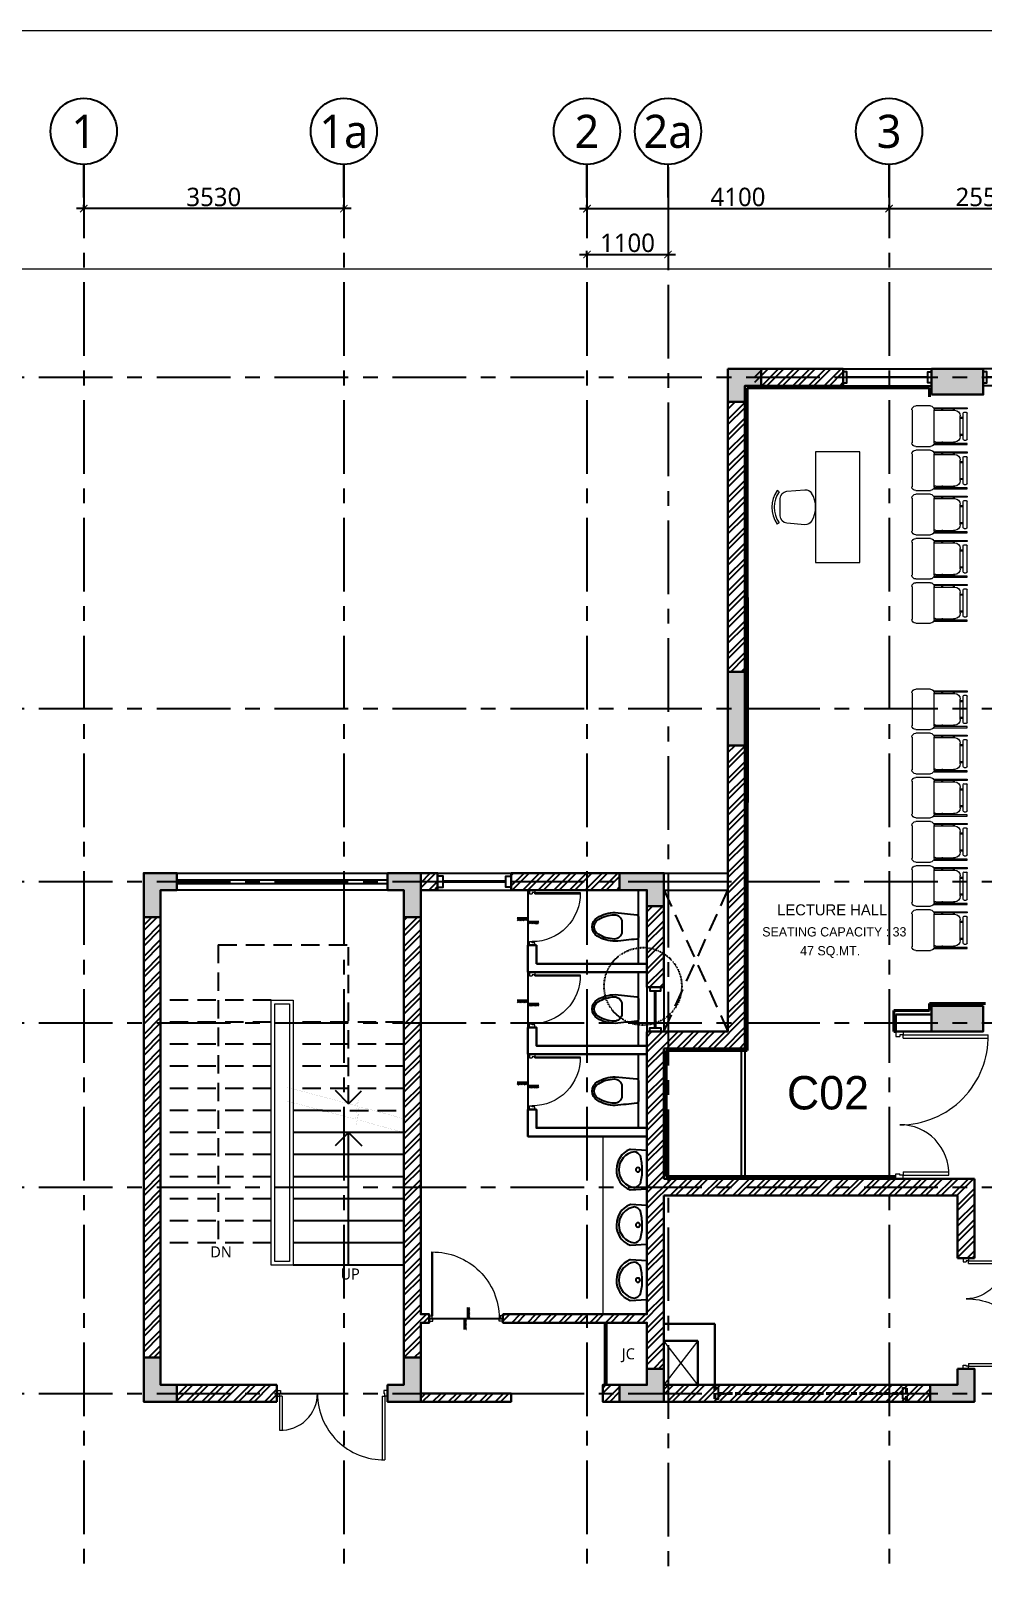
# Model space of a CAD drawing. Header units: millimetres. Extents: x 235412 to 469227, y 103223 to 235913.
# Drawn here: x 338194 to 351123, y 215045 to 235913 of the extents above; entities that cross this region are included whole.
import ezdxf
from ezdxf.enums import TextEntityAlignment as Align

# ---------------------------------------------------------------- set-up
doc = ezdxf.new("R2010")
doc.units = ezdxf.units.MM
doc.header["$MEASUREMENT"] = 0
doc.header["$PDMODE"] = 67
for name, pattern in [('ACAD_ISO05W100', [36, 24, -3, 0, -3, 0, -3, 0, -3]), ('CENTER', [2, 1.25, -0.25, 0.25, -0.25]), ('Dash', [6, 3, -3]), ('DASHED2', [0.375, 0.25, -0.125]), ('HIDDEN', [0.375, 0.25, -0.125])]:
    doc.linetypes.add(name, pattern=pattern)
for name, color, linetype in [('A-Anno-Dims', 7, 'Continuous'), ('A-Anno-Grid Lines', 162, 'Continuous'), ('A-Elevation', 4, 'Continuous'), ('A-Sanitory', 181, 'Continuous'), ('A-Steps', 3, 'Continuous'), ('A-Wall Patt', 8, 'Continuous'), ('A-Window', 4, 'Continuous'), ('Anno_Frames', 7, 'Continuous'), ('Anno_Labels', 7, 'Continuous'), ('E-Boards', 212, 'Continuous'), ('S-Conc Patt', 9, 'Continuous')]:
    doc.layers.add(name, color=color, linetype=linetype)
for name, color, linetype, lineweight in [('A-Detail Lines', 8, 'Continuous', 25), ('A-Door', 4, 'Continuous', 9), ('A-Wall Sec', 1, 'Continuous', 30), ('Ann_TitleBlock 2', 5, 'Continuous', 25), ('Anno_Tittleblock', 5, 'Continuous', 13), ('column hatch', 12, 'Continuous', 5), ('dim', 251, 'Continuous', 5), ('elevation', 4, 'Continuous', 13), ('FLOOR', 41, 'Continuous', 5), ('S-Concrete', 40, 'Continuous', 30), ('STAIR', 3, 'Continuous', 9), ('TAGS 2', 30, 'Continuous', 9), ('text', 7, 'Continuous', 9)]:
    doc.layers.add(name, color=color, linetype=linetype, lineweight=lineweight)
for name, color, linetype, lineweight, true_color in [('Acoustic panelling', 7, 'Continuous', 40, 0xe00000), ('frntr', 32, 'Continuous', 9, 0xbd5e00), ('I-Furniture', 32, 'Continuous', 15, 0xbd5e00), ('WALL BOARDS', 7, 'Continuous', 5, 0xe018f7)]:
    doc.layers.add(name, color=color, linetype=linetype, lineweight=lineweight, true_color=true_color)
doc.styles.add('IIITD @ 100', font='trebuc.ttf', dxfattribs={"height": 210})
doc.styles.get("Standard").update_dxf_attribs({"font": 'trebuc.ttf'})
doc.styles.add('TITLE', font='swissel.ttf', dxfattribs={"height": 4.3})
doc.dimstyles.new('IIITD_WD_L @ 100', dxfattribs={"dimscale": 100, "dimtxt": 2.5, "dimasz": 1, "dimexe": 0.5, "dimexo": 0.25, "dimgap": 0.3, "dimtad": 1, "dimdec": 0, "dimrnd": 1, "dimzin": 0, "dimdsep": 46, "dimtxsty": 'Standard', "dimblk": 'ARCHTICK', "dimcen": 0.2, "dimdle": 1, "dimclrd": 8, "dimclre": 9, "dimadec": 0, "dimazin": 0, "dimtfac": 1, "dimtdec": 0, "dimtofl": 0, "dimtmove": 0, "dimatfit": 0, "dimfxl": 2, "dimfxlon": 1, "dimtolj": 1, "dimtzin": 0, "dimlwd": -1, "dimlwe": -1, "dimarcsym": 0})
pattern_1 = [(45, (427752.41, 105597.43), (-106.06602, 106.06602), []), (45, (427823.12, 105597.43), (-106.06602, 106.06602), [])]

# ---------------------------------------------------------------- blocks, each defined once
blk = doc.blocks.new('ABL_Door_S - 750 x 2100-5-3 Second Floor Lvl')
at = {"layer": 'A-Door', "color": 5, "lineweight": 18}
for p, q in [((-375, 37.5), (-325, 37.5)), ((-375, -37.5), (-375, 37.5)), ((-325, 37.5), (-325, -2.5)), ((325, 37.5), (325, -2.5)), ((375, 37.5), (325, 37.5)), ((375, -37.5), (375, 37.5)), ((-375, -37.5), (-340, -37.5)), ((-340, -2.5), (-325, -2.5)), ((-340, -37.5), (-340, -2.5)), ((-340, -37.5), (-340, -652.3)), ((-325, -37.5), (-340, -37.5)), ((-325, -37.5), (-325, -652.5)), ((340, -2.5), (325, -2.5)), ((340, -37.5), (340, -2.5)), ((375, -37.5), (340, -37.5))]:
    blk.add_line(p, q, dxfattribs=at)
at = {"layer": 'A-Door', "lineweight": 18}
blk.add_arc((-325, -2.5), 650, 268.67767, 0, dxfattribs=at)
blk = doc.blocks.new('Toil Hostel1')
at = {"color": 0, "linetype": 'ByBlock'}
blk.add_lwpolyline([(115, -477), (115, 523)], dxfattribs=at)
for points in [[(430, 218), (137, 188, 0.384412), (115, 163), (115, -117, 0.383904), (137, -142, 0.001434), (429, -172, 0.140641), (675, -102, 0.259738), (745, 23, 0.259738), (675, 148, 0.139471)], [(340, 88), (340, -42, 0.422961), (443, -142, 0.13189), (659, -77, 0.259738), (715, 23, 0.259738), (659, 123, 0.13189), (443, 188, 0.422961)]]:
    blk.add_lwpolyline(points, format="xyb", close=True, dxfattribs=at)
blk.add_arc((431, -147), 25, 264.2811, 270.16, dxfattribs=at)
blk = doc.blocks.new('Big Door Garbage')
at = {"layer": 'A-Door', "color": 5, "lineweight": 18}
for p, q in [((-12550, 128778), (-12500, 128778)), ((-12550, 128703), (-12550, 128778)), ((-12550, 128703), (-12515, 128703)), ((-12515, 128738), (-12500, 128738)), ((-12515, 128703), (-12515, 128738)), ((-12515, 128703), (-12515, 128239)), ((-12480, 128703), (-12515, 128703)), ((-12500, 128778), (-12500, 128738)), ((-12480, 128703), (-12480, 128239)), ((-11120, 128703), (-11085, 128703)), ((-11120, 128703), (-11120, 127838)), ((-11100, 128778), (-11100, 128738)), ((-11050, 128778), (-11100, 128778)), ((-11085, 128738), (-11100, 128738)), ((-11085, 128703), (-11085, 128738)), ((-11050, 128703), (-11085, 128703)), ((-11085, 128703), (-11085, 127838))]:
    blk.add_line(p, q, dxfattribs=at)
blk.add_lwpolyline([(-11050, 128778), (-11050, 128703)], dxfattribs=at)
at = {"layer": 'A-Door', "lineweight": 18}
for centre, radius, start, end in [((-12499, 128738), 499, 268.1474, 0), ((-11101, 128738), 900, 180, 271.0475)]:
    blk.add_arc(centre, radius, start, end, dxfattribs=at)
blk = doc.blocks.new('DROP')
at = {"layer": 'A-Detail Lines'}
h = blk.add_hatch(dxfattribs=at)
h.set_pattern_fill('ANSI31', color=256, scale=100, angle=-90, style=0)
h.set_pattern_definition([(45, (-30796.783, -8736.205), (8.838835, -8.838835), [])])
h.paths.add_polyline_path([(-46, 0), (-46, -147), (-75, -147), (-75, 0)])
h.paths.add_polyline_path([(0, 147), (0, 0), (-30, 0), (-30, 147)])
for p, q in [((-46, -147), (-46, 0)), ((0, 0), (0, 148))]:
    blk.add_line(p, q, dxfattribs=at)
blk = doc.blocks.new('win 900')
at = {"layer": 'A-Window', "color": 2, "lineweight": 30}
blk.add_line((430344, -130219), (431444, -130219), dxfattribs=at)
at = {"layer": 'A-Window'}
for points in [[(430294, -130104), (431494, -130104)], [(430294, -130294), (430344, -130294), (430344, -130144), (430294, -130144)], [(431494, -130294), (431444, -130294), (431444, -130144), (431494, -130144)], [(430294, -130334), (431494, -130334)]]:
    blk.add_lwpolyline(points, dxfattribs=at)
blk = doc.blocks.new('Win Ven 600')
at = {"layer": 'A-Window', "color": 2, "lineweight": 40}
blk.add_line((511329, 18865), (511829, 18865), dxfattribs=at)
at = {"layer": 'A-Window'}
for points in [[(511279, 18980), (511879, 18980)], [(511279, 18790), (511329, 18790), (511329, 18940), (511279, 18940)], [(511879, 18790), (511829, 18790), (511829, 18940), (511879, 18940)], [(511279, 18750), (511879, 18750)]]:
    blk.add_lwpolyline(points, dxfattribs=at)
blk = doc.blocks.new('Win 1250')
at = {"layer": 'A-Window', "color": 2, "lineweight": 40}
blk.add_line((510449, 21610), (511299, 21610), dxfattribs=at)
at = {"layer": 'A-Window'}
for points in [[(510374, 21725), (511374, 21725)], [(510374, 21535), (510449, 21535), (510449, 21685), (510374, 21685)], [(510374, 21495), (511374, 21495)], [(511374, 21535), (511299, 21535), (511299, 21685), (511374, 21685)]]:
    blk.add_lwpolyline(points, dxfattribs=at)
blk = doc.blocks.new('ABL_Door_S - 1000 x 2100-11-3 Second Floor Lvl')
at = {"layer": 'A-Door', "color": 5}
for p, q in [((-500, 37.5), (-450, 37.5)), ((-500, -37.5), (-500, 37.5)), ((-450, 37.5), (-450, -2.5)), ((450, 37.5), (450, -2.5)), ((500, 37.5), (450, 37.5)), ((500, -37.5), (500, 37.5)), ((-500, -37.5), (-465, -37.5)), ((-465, -2.5), (-450, -2.5)), ((-465, -37.5), (-465, -2.5)), ((-450, -37.5), (-465, -37.5)), ((465, -2.5), (450, -2.5)), ((465, -37.5), (465, -2.5)), ((500, -37.5), (465, -37.5))]:
    blk.add_line(p, q, dxfattribs=at)
at = {"layer": 'A-Door', "color": 5, "lineweight": 18}
for p, q in [((-465, -37.5), (-465, -902.4)), ((-450, -37.5), (-450, -902.5))]:
    blk.add_line(p, q, dxfattribs=at)
at = {"layer": 'A-Door'}
blk.add_arc((-450, -2.5), 900, 269.04503, 0, dxfattribs=at)
blk = doc.blocks.new('basin13_pl')
for points in [[(-412, -2, -0.32431), (-229, 275, -0.074195), (-226, 276), (0, 262), (0, -262), (-223, -275, -0.082611), (-232, -273, -0.313325), (-412, -2)], [(-382, 1, -0.373947), (-169, 245, -0.252869), (-89, 186, -0.078211), (-63, 1, -0.070813), (-89, -186, -0.2542), (-169, -244, -0.371653), (-382, 1)]]:
    blk.add_lwpolyline(points, format="xyb", close=True)
at = {"lineweight": -2}
blk.add_circle((-122, 1), 28.8, dxfattribs=at)
blk = doc.blocks.new('Stair A l')
at = {"layer": 'A-Detail Lines', "linetype": 'DASHED2', "ltscale": 1000}
for p, q in [((422744, -266363), (418694, -266363)), ((422744, -266363), (422744, -268130)), ((420586, -268130), (420766, -267950)), ((420586, -268130), (420766, -268311)), ((420586, -268130), (422744, -268130))]:
    blk.add_line(p, q, dxfattribs=at)
at = {"layer": 'A-Detail Lines'}
for p, q in [((418394, -268130), (420194, -268130)), ((420194, -268130), (420014, -267950)), ((420194, -268130), (420014, -268310))]:
    blk.add_line(p, q, dxfattribs=at)
at = {"layer": 'A-Steps', "linetype": 'DASHED2', "ltscale": 1000}
for p, q in [((418694, -267080), (418694, -265580)), ((418994, -267080), (418994, -265580)), ((419294, -267080), (419294, -265580)), ((419594, -267080), (419594, -265580)), ((419894, -267080), (419894, -265580)), ((420194, -267080), (420194, -265580)), ((420494, -267080), (420494, -265580)), ((420794, -267080), (420794, -265580)), ((421094, -267080), (421094, -265580)), ((421394, -267080), (421394, -265580)), ((421694, -267080), (421694, -265580)), ((421994, -267080), (421994, -265580)), ((420794, -268881), (420794, -267380)), ((421094, -268881), (421094, -267380)), ((421394, -268881), (421394, -267380)), ((421694, -268881), (421694, -267380)), ((420494, -267775), (420494, -268847))]:
    blk.add_line(p, q, dxfattribs=at)
at = {"layer": 'A-Steps'}
for p, q in [((418394, -268880), (418394, -267380)), ((418994, -268880), (418994, -267380)), ((419294, -268880), (419294, -267380)), ((419594, -268880), (419594, -267380)), ((419894, -268881), (419894, -267380)), ((420194, -268881), (420194, -267380)), ((420494, -267775), (420494, -267380))]:
    blk.add_line(p, q, dxfattribs=at)
blk.add_lwpolyline([(418694, -268880), (418694, -267380)], dxfattribs=at)
at = {"layer": 'elevation'}
blk.add_lwpolyline([(420194, -267381), (418394, -267380), (418394, -267080), (421994, -267080), (421994, -267380), (420194, -267380)], dxfattribs=at)
blk.add_lwpolyline([(421944, -267331), (418444, -267330), (418444, -267130), (421944, -267130)], close=True, dxfattribs=at)
at = {"layer": 'STAIR', "color": 5, "const_width": 1}
for points in [[(420622, -267293), (420376, -268218), (420448, -268267), (420278, -268230), (420359, -268284), (420184, -268920)], [(420809, -267293), (420563, -268218), (420634, -268267), (420464, -268230), (420545, -268284), (420370, -268920)]]:
    blk.add_lwpolyline(points, dxfattribs=at)
at = {"layer": 'A-Detail Lines', "char_height": 150, "width": 486.62, "attachment_point": 1, "rotation": 270, "style": 'IIITD @ 100'}
for s, insert in [('DN', (418648, -266255)), ('UP', (418348, -268022))]:
    blk.add_mtext(s, dxfattribs=dict(at, insert=insert))
blk = doc.blocks.new('Sttruct Acad')
at = {"layer": 'S-Conc Patt'}
for points in [[(521039, -130104), (521489, -130104), (521489, -130334), (521269, -130334), (521269, -130554), (521039, -130554)], [(523804, -130454), (523804, -130104), (524504, -130104), (524504, -130454)], [(513559, -136954), (513109, -136954), (513109, -137554), (513339, -137554), (513339, -137184), (513559, -137184)], [(516869, -136954), (516419, -136954), (516419, -137184), (516639, -137184), (516639, -137554), (516869, -137554)], [(513559, -143904), (513339, -143904), (513339, -143534), (513109, -143534), (513109, -144134), (513559, -144134)], [(516869, -143534), (516639, -143534), (516639, -143904), (516419, -143904), (516419, -144134), (516869, -144134)], [(519939, -143684), (519939, -143904), (519569, -143904), (519569, -144134), (520169, -144134), (520169, -143684)], [(524154, -143684), (524154, -143904), (523784, -143904), (523784, -144134), (524384, -144134), (524384, -143684)]]:
    blk.add_hatch(color=256, dxfattribs=at).paths.add_polyline_path(points)
for points in [[(521039, -134219), (521269, -134219), (521269, -135219), (521039, -135219)], [(519569, -136954), (520169, -136954), (520169, -137404), (519939, -137404), (519939, -137184), (519569, -137184)], [(524504, -138754), (524504, -139104), (523804, -139104), (523804, -138754)]]:
    blk.add_hatch(color=256, dxfattribs=at).paths.add_polyline_path(points, flags=17)
at = {"layer": 'S-Concrete'}
for points in [[(521039, -130104), (521489, -130104), (521489, -130334), (521269, -130334), (521269, -130554), (521039, -130554), (521039, -130104)], [(513109, -137554), (513339, -137554), (513339, -137184), (513559, -137184), (513559, -136954), (513109, -136954), (513109, -137554)], [(516869, -137554), (516639, -137554), (516639, -137184), (516419, -137184), (516419, -136954), (516869, -136954), (516869, -137554)], [(519569, -136954), (520169, -136954), (520169, -137404), (519939, -137404), (519939, -137184), (519569, -137184), (519569, -136954)], [(513109, -143534), (513339, -143534), (513339, -143904), (513559, -143904), (513559, -144134), (513109, -144134), (513109, -143534)], [(516869, -143534), (516639, -143534), (516639, -143904), (516419, -143904), (516419, -144134), (516869, -144134), (516869, -143534)], [(519939, -143684), (519939, -143904), (519569, -143904), (519569, -144134), (520169, -144134), (520169, -143684), (519939, -143684)], [(524154, -143684), (524154, -143904), (523784, -143904), (523784, -144134), (524384, -144134), (524384, -143684), (524154, -143684)]]:
    blk.add_lwpolyline(points, dxfattribs=at)
for points in [[(523804, -130454), (523804, -130104), (524504, -130104), (524504, -130454)], [(521039, -134219), (521269, -134219), (521269, -135219), (521039, -135219)], [(524504, -138754), (524504, -139104), (523804, -139104), (523804, -138754)]]:
    blk.add_lwpolyline(points, close=True, dxfattribs=at)
blk = doc.blocks.new('Upper WINDOW')
at = {"layer": 'A-Window', "color": 2, "linetype": 'DASHED2', "lineweight": 40, "ltscale": 300}
blk.add_line((-18120, 103110), (-18489, 100637), dxfattribs=at)
for points in [[(-18226, 103176), (-17999, 103142)], [(-18383, 100571), (-18610, 100605)]]:
    blk.add_lwpolyline(points, dxfattribs=at)
at = {"layer": 'A-Window'}
for points in [[(-18038, 103148), (-18046, 103099), (-18194, 103121), (-18187, 103171)], [(-18423, 100577), (-18415, 100626), (-18564, 100649), (-18571, 100599)]]:
    blk.add_lwpolyline(points, dxfattribs=at)
blk = doc.blocks.new('A$C24EB465D')
at = {"layer": 'I-Furniture'}
for p, q in [((-770, 471), (-770, 456)), ((-320, 471), (-770, 471)), ((-770, 456), (-320, 456)), ((-598, 437), (-598, 456)), ((-598, 456), (-581, 456)), ((-320, 437), (-598, 437)), ((-598, 437), (-581, 437)), ((-581, 437), (-581, 456)), ((-440, 437), (-440, 456)), ((-440, 456), (-425, 456)), ((-440, 437), (-425, 437)), ((-425, 437), (-425, 456)), ((-320, -3), (-320, 445)), ((-269, 496), (-70, 496)), ((-20, 445), (-20, -3)), ((-770, 43), (-770, 399)), ((-727, 411), (-757, 411)), ((-715, 43), (-715, 399)), ((-674, 342), (-715, 342)), ((-674, 329), (-715, 329)), ((-674, 82), (-674, 361)), ((-727, 31), (-757, 31)), ((-674, 113), (-715, 113)), ((-674, 101), (-715, 101)), ((-674, 101), (-674, 113)), ((-345, 5), (-598, 5)), ((-598, 5), (-598, -14)), ((-598, 5), (-581, 5)), ((-581, 5), (-581, -14)), ((-440, 5), (-440, -14)), ((-440, 5), (-425, 5)), ((-425, 5), (-425, -14)), ((-770, -29), (-770, -14)), ((-770, -14), (-320, -14)), ((-320, -29), (-770, -29)), ((-598, -14), (-581, -14)), ((-440, -14), (-425, -14)), ((-70, -54), (-269, -54))]:
    blk.add_line(p, q, dxfattribs=at)
for centre, radius, start, end in [((-598, 361), 76.2, 90, 180), ((-269, 445), 50.8, 90, 180), ((-70, 445), 50.8, 0, 90), ((-757, 399), 12.7, 90, 180), ((-727, 399), 12.7, 0, 90), ((-757, 43), 12.7, 180, 270), ((-727, 43), 12.7, 270, 0), ((-598, 82), 76.2, 180, 270), ((-345, 31), 25.4, 270, 0), ((-269, -3), 50.8, 180, 270), ((-70, -3), 50.8, 270, 0)]:
    blk.add_arc(centre, radius, start, end, dxfattribs=at)
blk = doc.blocks.new('chair1')
for p, q in [((527, 224), (556, 243)), ((527, -224), (556, -243))]:
    blk.add_line(p, q)
blk.add_lwpolyline([(58, 204, -0.283804), (155, 253), (416, 230, -0.389031), (510, 127), (510, -127, -0.389031), (416, -230), (155, -253, -0.283804), (58, -204)], format="xyb")
for centre, radius, start, end in [((201, 0), 396, 325.6197, 34.3803), ((201, 0), 430, 325.6197, 34.3803), ((390, 0), 390, 148.3892, 211.6108)]:
    blk.add_arc(centre, radius, start, end)
blk = doc.blocks.new('Grid Head')
blk.add_circle((0, 0), 3)
at = {"layer": 'Anno_Labels'}
blk.add_attdef('GRID_NAME', text='', height=3, dxfattribs=at).set_placement((0, 0), align=Align.MIDDLE_CENTER)
blk = doc.blocks.new('_ArchTick')
at = {"color": 0, "linetype": 'ByBlock', "const_width": 0.15}
blk.add_lwpolyline([(-0.5, -0.5), (0.5, 0.5)], dxfattribs=at)
blk = doc.blocks.new('*D25')
at = {"layer": 'A-Anno-Dims', "color": 9, "transparency": 16777216}
for p, q in [((0, 1667), (0, 1717)), ((1100, 1867), (1100, 1617))]:
    blk.add_line(p, q, dxfattribs=at)
at = {"layer": 'A-Anno-Dims', "color": 8, "transparency": 16777216}
blk.add_line((-100, 1667), (1200, 1667), dxfattribs=at)
at = {"layer": 'Defpoints', "color": 0, "transparency": 16777216}
for p in [(1100, 2290), (0, 1667), (1100, 1667)]:
    blk.add_point(p, dxfattribs=at)
at = {"layer": 'A-Anno-Dims', "color": 8, "transparency": 16777216, "xscale": 100, "yscale": 100, "zscale": 100, "rotation": 180}
blk.add_blockref('_ArchTick', (0, 1667), dxfattribs=at)
at = {"layer": 'A-Anno-Dims', "color": 8, "transparency": 16777216, "xscale": 100, "yscale": 100, "zscale": 100}
blk.add_blockref('_ArchTick', (1100, 1667), dxfattribs=at)
at = {"layer": 'A-Anno-Dims', "color": 0, "transparency": 16777216, "insert": (550, 1824), "char_height": 250, "attachment_point": 5}
blk.add_mtext('\\A1;1100', dxfattribs=at)
blk = doc.blocks.new('*D26')
at = {"layer": 'A-Anno-Dims', "color": 9, "transparency": 16777216}
for p, q in [((0, 2290), (0, 2340)), ((4100, 2290), (4100, 2340))]:
    blk.add_line(p, q, dxfattribs=at)
at = {"layer": 'A-Anno-Dims', "color": 8, "transparency": 16777216}
blk.add_line((-100, 2290), (4200, 2290), dxfattribs=at)
at = {"layer": 'Defpoints', "color": 0, "transparency": 16777216}
for p in [(0, 2290), (4100, 2290), (4100, 2290)]:
    blk.add_point(p, dxfattribs=at)
at = {"layer": 'A-Anno-Dims', "color": 8, "transparency": 16777216, "xscale": 100, "yscale": 100, "zscale": 100, "rotation": 180}
blk.add_blockref('_ArchTick', (0, 2290), dxfattribs=at)
at = {"layer": 'A-Anno-Dims', "color": 8, "transparency": 16777216, "xscale": 100, "yscale": 100, "zscale": 100}
blk.add_blockref('_ArchTick', (4100, 2290), dxfattribs=at)
at = {"layer": 'A-Anno-Dims', "color": 0, "transparency": 16777216, "insert": (2050, 2447), "char_height": 250, "attachment_point": 5}
blk.add_mtext('\\A1;4100', dxfattribs=at)
blk = doc.blocks.new('*D27')
at = {"layer": 'A-Anno-Dims', "color": 9, "transparency": 16777216}
for p, q in [((4100, 2490), (4100, 2240)), ((6650, 2490), (6650, 2240))]:
    blk.add_line(p, q, dxfattribs=at)
at = {"layer": 'A-Anno-Dims', "color": 8, "transparency": 16777216}
blk.add_line((4000, 2290), (6750, 2290), dxfattribs=at)
at = {"layer": 'Defpoints', "color": 0, "transparency": 16777216}
for p in [(4100, 2790), (6650, 2790), (6650, 2290)]:
    blk.add_point(p, dxfattribs=at)
at = {"layer": 'A-Anno-Dims', "color": 8, "transparency": 16777216, "xscale": 100, "yscale": 100, "zscale": 100, "rotation": 180}
blk.add_blockref('_ArchTick', (4100, 2290), dxfattribs=at)
at = {"layer": 'A-Anno-Dims', "color": 8, "transparency": 16777216, "xscale": 100, "yscale": 100, "zscale": 100}
blk.add_blockref('_ArchTick', (6650, 2290), dxfattribs=at)
at = {"layer": 'A-Anno-Dims', "color": 0, "transparency": 16777216, "insert": (5375, 2447), "char_height": 250, "attachment_point": 5}
blk.add_mtext('\\A1;2550', dxfattribs=at)
blk = doc.blocks.new('*D44')
at = {"layer": 'A-Anno-Dims', "color": 9, "transparency": 16777216}
for p, q in [((-3300, -127929), (-3300, -127879)), ((0, -127729), (0, -127979))]:
    blk.add_line(p, q, dxfattribs=at)
at = {"layer": 'A-Anno-Dims', "color": 8, "transparency": 16777216}
blk.add_line((100, -127929), (-3400, -127929), dxfattribs=at)
at = {"layer": 'Defpoints', "color": 0, "transparency": 16777216}
for p in [(0, 2290), (-3300, -127929), (-3300, -127929)]:
    blk.add_point(p, dxfattribs=at)
at = {"layer": 'A-Anno-Dims', "color": 8, "transparency": 16777216, "xscale": 100, "yscale": 100, "zscale": 100, "rotation": 180}
blk.add_blockref('_ArchTick', (-3300, -127929), dxfattribs=at)
at = {"layer": 'A-Anno-Dims', "color": 8, "transparency": 16777216, "xscale": 100, "yscale": 100, "zscale": 100}
blk.add_blockref('_ArchTick', (0, -127929), dxfattribs=at)
at = {"layer": 'A-Anno-Dims', "color": 0, "transparency": 16777216, "insert": (-1650, -127772), "char_height": 250, "attachment_point": 5}
blk.add_mtext('\\A1;3300', dxfattribs=at)
blk = doc.blocks.new('*D43')
at = {"layer": 'A-Anno-Dims', "color": 9, "transparency": 16777216}
for p, q in [((-6830, 2290), (-6830, 2340)), ((-3300, 2290), (-3300, 2340))]:
    blk.add_line(p, q, dxfattribs=at)
at = {"layer": 'A-Anno-Dims', "color": 8, "transparency": 16777216}
blk.add_line((-3200, 2290), (-6930, 2290), dxfattribs=at)
at = {"layer": 'Defpoints', "color": 0, "transparency": 16777216}
for p in [(-6830, 2290), (-6830, 2290), (-3300, 2290)]:
    blk.add_point(p, dxfattribs=at)
at = {"layer": 'A-Anno-Dims', "color": 8, "transparency": 16777216, "xscale": 100, "yscale": 100, "zscale": 100, "rotation": 180}
blk.add_blockref('_ArchTick', (-6830, 2290), dxfattribs=at)
at = {"layer": 'A-Anno-Dims', "color": 8, "transparency": 16777216, "xscale": 100, "yscale": 100, "zscale": 100}
blk.add_blockref('_ArchTick', (-3300, 2290), dxfattribs=at)
at = {"layer": 'A-Anno-Dims', "color": 0, "transparency": 16777216, "insert": (-5065, 2447), "char_height": 250, "attachment_point": 5}
blk.add_mtext('\\A1;3530', dxfattribs=at)
blk = doc.blocks.new('IIITD WD A1- L Format Library')
at = {"layer": 'Anno_Tittleblock', "color": 5}
blk.add_lwpolyline([(0, -7.57), (775, -7.57), (775, 573.91), (0, 573.91)], close=True, dxfattribs=at)
at = {"style": 'TITLE'}
for tag, p, height in [('PROJECT NAME 1', (779.17, 137.4), 2.98), ('PROJECT NAME 2', (779.17, 132.23), 2.98), ('PROJECT_NAME_3', (779.17, 127.37), 2.98), ('1:100@A1', (818.06, 91.92), 2.25), ('A-2.03', (844.81, 84.28), 4), ('03.04.11', (821.96, 84.64), 2.25), ('AC', (827.5, 76.14), 2.25), ('A', (858.85, 75.94), 3.66)]:
    blk.add_attdef(tag, p, '', height=height, dxfattribs=at)
for p in [(780.3, 113.01), (780.3, 106.37)]:
    blk.add_attdef('FIRST FLOOR PLAN', text='', height=3.39, dxfattribs=at).set_placement(p, align=Align.TOP_LEFT)
blk = doc.blocks.new('Grid Academic Lecture')
at = {"layer": 'A-Anno-Grid Lines', "linetype": 'CENTER', "ltscale": 800}
for p, q in [((-6830, 2889.7), (-6830, -36150.1)), ((-3300, 2889.7), (-3300, -36150.1)), ((0, 2889.7), (0, -36150.1)), ((1100, 2854.7), (1100, -36185.1)), ((4100, 2889.7), (4100, -36150.1)), ((-10639.7, 0), (21940.1, 0)), ((-10639.7, -4500), (21940.1, -4500)), ((-10639.7, -6850), (21940.1, -6850)), ((-10639.7, -8770), (21940.1, -8770)), ((-10639.7, -11000), (21940.1, -11000)), ((-10639.7, -13800), (21940.1, -13800))]:
    blk.add_line(p, q, dxfattribs=at)
at = {"layer": 'Anno_Frames'}
for p, q in [((-6830, 2439.7), (-6830, 2889.7)), ((-3300, 2439.7), (-3300, 2889.7)), ((0, 2439.7), (0, 2889.7)), ((1100, 2439.7), (1100, 2889.7)), ((4100, 2439.7), (4100, 2889.7))]:
    blk.add_line(p, q, dxfattribs=at)
ref = blk.add_blockref('Grid Head', (-6830, 3339.7), dxfattribs=dict(at, xscale=150, yscale=150, zscale=150))
ref.add_attrib('GRID_NAME', '1', dxfattribs={"layer": '0', "height": 450}).set_placement((-6830, 3339.7), align=Align.MIDDLE_CENTER)
ref = blk.add_blockref('Grid Head', (-3300, 3339.7), dxfattribs=dict(at, xscale=150, yscale=150, zscale=150))
ref.add_attrib('GRID_NAME', '1a', dxfattribs={"layer": '0', "height": 450}).set_placement((-3300, 3339.7), align=Align.MIDDLE_CENTER)
ref = blk.add_blockref('Grid Head', (0, 3339.7), dxfattribs=dict(at, xscale=150, yscale=150, zscale=150))
ref.add_attrib('GRID_NAME', '2', dxfattribs={"layer": '0', "height": 450}).set_placement((0, 3339.7), align=Align.MIDDLE_CENTER)
ref = blk.add_blockref('Grid Head', (1100, 3339.7), dxfattribs=dict(at, xscale=150, yscale=150, zscale=150))
ref.add_attrib('GRID_NAME', '2a', dxfattribs={"layer": '0', "height": 450}).set_placement((1100, 3339.7), align=Align.MIDDLE_CENTER)
ref = blk.add_blockref('Grid Head', (4100, 3339.7), dxfattribs=dict(at, xscale=150, yscale=150, zscale=150))
ref.add_attrib('GRID_NAME', '3', dxfattribs={"layer": '0', "height": 450}).set_placement((4100, 3339.7), align=Align.MIDDLE_CENTER)
at = {"layer": 'A-Anno-Dims'}
for base, p1, p2, picture, middle in [((6650, 2289.7), (4100, 2789.7), (6650, 2789.7), '*D27', (5375, 2446.9)), ((-6830, 2289.7), (-3300, 2289.7), (-6830, 2289.7), '*D43', (-5065, 2446.9)), ((4100, 2289.7), (0, 2289.7), (4100, 2289.7), '*D26', (2050, 2446.9)), ((-3300, -127929.3), (0, 2289.7), (-3300, -127929.3), '*D44', (-1650, -127772.1)), ((1100, 1666.8), (0, 1666.8), (1100, 2289.7), '*D25', (550, 1824))]:
    dim = blk.add_linear_dim(base=base, p1=p1, p2=p2, dimstyle='IIITD_WD_L @ 100', override={"dimtmove": 1}, dxfattribs=at)
    dim.commit()
    dim.dimension.update_dxf_attribs({"geometry": picture, "text_midpoint": middle})

msp = doc.modelspace()

# ---------------------------------------------------------------- hatches: boundary and pattern name
at = {"layer": 'A-Wall Patt'}
h = msp.add_hatch(dxfattribs=at)
h.set_pattern_fill('ANSI32', color=256, scale=400, style=0)
h.set_pattern_definition(pattern_1)
h.paths.add_polyline_path([(349222.4, 231092.1), (349222.4, 231322.1), (348022.4, 231322.1), (348022.4, 231092.1)])
h = msp.add_hatch(dxfattribs=at)
h.set_pattern_fill('ANSI32', color=256, scale=400, style=0)
h.set_pattern_definition(pattern_1)
h.paths.add_polyline_path([(347887.4, 230872.1), (347657.4, 230872.1), (347657.4, 227207.1), (347887.4, 227207.1)])
h = msp.add_hatch(dxfattribs=at)
h.set_pattern_fill('ANSI32', color=256, scale=400, style=0)
h.set_pattern_definition(pattern_1)
h.paths.add_polyline_path([(347657.4, 226207.1), (347657.4, 222322.1), (346557.4, 222314.8), (346557.4, 218482.1), (344602.4, 218482.1), (344602.4, 218367.1), (346557.4, 218367.1), (346557.4, 217742.1), (346787.4, 217742.1), (346787.4, 220092.1), (350772.4, 220092.1), (350772.4, 219242.1), (351002.4, 219242.1), (351002.4, 220322.1), (346787.4, 220322.1), (346787.4, 222092.1), (347887.4, 222092.1), (347887.4, 226207.1)])
h = msp.add_hatch(dxfattribs=at)
h.set_pattern_fill('ANSI32', color=256, scale=400, style=0)
h.set_pattern_definition(pattern_1)
h.paths.add_polyline_path([(343717.4, 224472.1), (343487.4, 224472.1), (343487.4, 224242.1), (343717.4, 224242.1)])
h = msp.add_hatch(dxfattribs=at)
h.set_pattern_fill('ANSI32', color=256, scale=400, style=0)
h.set_pattern_definition(pattern_1)
h.paths.add_polyline_path([(344717.4, 224472.1), (344717.4, 224242.1), (346187.4, 224242.1), (346187.4, 224472.1)], flags=17)
h = msp.add_hatch(dxfattribs=at)
h.set_pattern_fill('ANSI32', color=256, scale=400, style=0)
h.set_pattern_definition(pattern_1)
h.paths.add_polyline_path([(346787.4, 224029.4), (346557.4, 224029.4), (346557.4, 222922.1), (346787.4, 222922.1)])
h = msp.add_hatch(dxfattribs=at)
h.set_pattern_fill('ANSI32', color=256, scale=400, style=0)
h.set_pattern_definition(pattern_1)
h.paths.add_polyline_path([(339957.4, 223879.4), (339727.4, 223879.4), (339727.4, 217892.1), (339957.4, 217892.1)])
h = msp.add_hatch(dxfattribs=at)
h.set_pattern_fill('ANSI32', color=256, scale=400, style=0)
h.set_pattern_definition(pattern_1)
h.paths.add_polyline_path([(343487.4, 223879.4), (343257.4, 223879.4), (343257.4, 217892.1), (343487.4, 217892.1), (343487.4, 218367.1), (343602.4, 218367.1), (343602.4, 218482.1), (343487.4, 218482.1)])
h = msp.add_hatch(dxfattribs=at)
h.set_pattern_fill('ANSI32', color=256, scale=400, style=0)
h.set_pattern_definition([(45, (-173381.6, 361426.16), (-106.066017, 106.066017), []), (45, (-173310.89, 361426.16), (-106.066017, 106.066017), [])])
h.paths.add_polyline_path([(341536.2, 217522.1), (340177.4, 217522.1), (340177.4, 217292.1), (341536.2, 217292.1)])
h = msp.add_hatch(dxfattribs=at)
h.set_pattern_fill('ANSI32', color=256, scale=400, style=0)
h.set_pattern_definition(pattern_1)
h.paths.add_polyline_path([(346187.4, 217522.1), (345957.4, 217522.1), (345957.4, 217292.1), (346187.4, 217292.1)])
h = msp.add_hatch(dxfattribs=at)
h.set_pattern_fill('ANSI32', color=256, scale=400, style=0)
h.set_pattern_definition(pattern_1)
h.paths.add_polyline_path([(350402.4, 217292.1), (350402.4, 217521.9), (346787.4, 217517.1), (346787.4, 217292.1)])
h = msp.add_hatch(dxfattribs=at)
h.set_pattern_fill('ANSI32', color=256, scale=400, style=0)
h.set_pattern_definition(pattern_1)
h.paths.add_polyline_path([(344717.4, 217407.1), (343487.4, 217407.1), (343487.4, 217292.1), (344717.4, 217292.1)])
at = {"layer": 'WALL BOARDS'}
msp.add_hatch(color=256, dxfattribs=at).paths.add_polyline_path([(347887.4, 225429.4), (347937.4, 225429.4), (347937.4, 228214.8), (347887.4, 228214.8)])

# ---------------------------------------------------------------- linework, layer by layer
at = {"layer": 'A-Detail Lines'}
for p, q in [((344942.4, 224242.1), (344942.4, 223492.1)), ((344942.4, 223127.1), (344942.4, 222377.1)), ((344942.4, 222012.1), (344942.4, 221262.1)), ((343602.4, 218424.6), (344602.4, 218424.6))]:
    msp.add_line(p, q, dxfattribs=at)
at = {"layer": 'A-Detail Lines', "linetype": 'HIDDEN', "ltscale": 1000}
for points in [[(346787.4, 224247.1), (347657.4, 222322.1)], [(346787.4, 222322.1), (347657.4, 224242.1)]]:
    msp.add_lwpolyline(points, dxfattribs=at)
at = {"layer": 'A-Detail Lines', "linetype": 'Dash'}
msp.add_circle((346504, 222934.8), 526.3, dxfattribs=at)
at = {"layer": 'A-Elevation'}
for p, q in [((346787.4, 224472.1), (347657.4, 224472.1)), ((346787.4, 224357.4), (347657.4, 224357.4)), ((346787.4, 224242.1), (347657.4, 224242.1))]:
    msp.add_line(p, q, dxfattribs=at)
for points in [[(340177.4, 224472.1), (343037.4, 224472.1)], [(340177.4, 224382.1), (343037.4, 224382.1)], [(340177.4, 224332.1), (343037.4, 224332.1)], [(343037.4, 224242.1), (340177.4, 224242.1)]]:
    msp.add_lwpolyline(points, dxfattribs=at)
at = {"layer": 'A-Sanitory', "ltscale": 0.5}
for points in [[(345982.4, 218368), (345982.4, 217515.7)], [(346007.4, 218367.1), (346007.4, 217514.8)]]:
    msp.add_lwpolyline(points, dxfattribs=at)
at = {"layer": 'A-Wall Sec'}
for p, q in [((348022.4, 231322.1), (349222.4, 231322.1)), ((348022.4, 231092.1), (349222.4, 231092.1)), ((347657.4, 230872.1), (347657.4, 227207.1)), ((347887.4, 227207.1), (347887.4, 230872.1)), ((347657.4, 226207.1), (347657.4, 224242.1)), ((347887.4, 226207.1), (347887.4, 222092.1)), ((347657.4, 222322.1), (347657.4, 224242.1)), ((346787.4, 224029.4), (346787.4, 222922.1)), ((339957.4, 217892.1), (339957.4, 223872.1)), ((344942.4, 223127.1), (344942.4, 223492.1)), ((345057.4, 223242.1), (345057.4, 223492.1)), ((346557.4, 223127.1), (344942.4, 223127.1)), ((346557.4, 223242.1), (345057.4, 223242.1)), ((350423.1, 222552.1), (349937.4, 222552.1)), ((350423.1, 222552.1), (349937.4, 222552.1)), ((349937.4, 222552.1), (349937.4, 222322.1)), ((346557.4, 222322.1), (347657.4, 222322.1)), ((349937.4, 222322.1), (350423.1, 222322.1)), ((349937.4, 222322.1), (350423.1, 222322.1)), ((346787.4, 220322.1), (346787.4, 222092.1)), ((346787.4, 222092.1), (347887.4, 222092.1)), ((351002.4, 220322.1), (346787.4, 220322.1)), ((351002.4, 219242.1), (351002.4, 220322.1)), ((346787.4, 217742.1), (346787.4, 220092.1)), ((350772.4, 220092.1), (346787.4, 220092.1)), ((350772.4, 219242.1), (350772.4, 220092.1)), ((350772.4, 219242.1), (351002.4, 219242.1)), ((344942.4, 218482.1), (344827.4, 218482.1)), ((346787.4, 218352.1), (347479.9, 218352.1)), ((347479.9, 217522.1), (347479.9, 218352.1)), ((346787.4, 218122.1), (347249.9, 218122.1)), ((347249.9, 217522.1), (347249.9, 218122.1)), ((340177.4, 217522.1), (341536.2, 217522.1)), ((341536.2, 217522.1), (341536.2, 217292.1)), ((346787.4, 217522.1), (350402.4, 217522.1)), ((340177.4, 217292.1), (341536.2, 217292.1)), ((343487.4, 217407.1), (344717.4, 217407.1)), ((346787.4, 217292.1), (350405.8, 217292.1))]:
    msp.add_line(p, q, dxfattribs=at)
for points in [[(349222.4, 231322.1), (349222.4, 231092.1)], [(343487.4, 224472.1), (343717.4, 224472.1), (343717.4, 224242.1), (343487.4, 224242.1)], [(346187.4, 224242.1), (344717.4, 224242.1), (344717.4, 224472.1), (346187.4, 224472.1)], [(346787.4, 222922.1), (346557.4, 222922.1), (346557.4, 224029.4)], [(339727.4, 217892.1), (339727.4, 223872.1)], [(343257.4, 223879.4), (343257.4, 217892.1)], [(343487.4, 223879.4), (343487.4, 218482.1), (343602.4, 218482.1), (343602.4, 218367.1), (343487.4, 218367.1), (343487.4, 217892.1)], [(345057.4, 223492.1), (344942.4, 223492.1)], [(344602.4, 218482.1), (346557.4, 218482.1), (346557.4, 222314.8)], [(344942.4, 222012.1), (344942.4, 222377.1), (345057.4, 222377.1), (345057.4, 222127.1), (346557.4, 222127.1)], [(346557.4, 222012.1), (344942.4, 222012.1)], [(346557.4, 220897.1), (344942.4, 220897.1), (344942.4, 221262.1), (345057.4, 221262.1), (345057.4, 221012.1), (346557.4, 221012.1)], [(346187.4, 217522.1), (345957.4, 217522.1), (345957.4, 217292.1), (346187.4, 217292.1)], [(343487.4, 217292.1), (344717.4, 217292.1)], [(344717.4, 217407.1), (344717.4, 217292.1)]]:
    msp.add_lwpolyline(points, dxfattribs=at)
at = {"layer": 'Acoustic panelling'}
for p, q in [((347916.7, 231062.1), (350392.4, 231062.1)), ((347916.7, 222062.1), (347916.7, 231062.1)), ((350392.4, 231062.1), (350392.4, 230942.1)), ((350392.4, 222606), (350392.4, 222702.1)), ((350392.4, 222702.1), (351152.4, 222702.1)), ((349907.4, 222606), (349907.4, 222322.1)), ((350392.4, 222606), (349907.4, 222606)), ((349907.4, 222322.1), (349937.4, 222322.1)), ((346817.4, 220352.1), (346817.4, 222062.1)), ((346817.4, 222062.1), (347916.7, 222062.1)), ((349921.2, 220352.1), (346817.4, 220352.1)), ((349921.2, 220352.1), (349921.2, 220322.1))]:
    msp.add_line(p, q, dxfattribs=at)
at = {"layer": 'dim'}
for p, q in [((347249.9, 218122.1), (346787.4, 217522.1)), ((347249.9, 217522.1), (346787.4, 218122.1))]:
    msp.add_line(p, q, dxfattribs=at)
msp.add_lwpolyline([(333356.2, 232679.4), (370509.5, 232679.4), (370509.5, 194850.6), (333356.2, 194850.6)], close=True, dxfattribs=at)
at = {"layer": 'E-Boards'}
for p, q in [((347837.4, 222092.1), (347837.4, 220322.1)), ((347887.4, 222092.1), (347887.4, 220322.1))]:
    msp.add_line(p, q, dxfattribs=at)
at = {"layer": 'elevation'}
for p, q in [((345957.4, 220897.1), (345957.4, 218482.1)), ((344602.4, 218482.1), (346557.4, 218482.1))]:
    msp.add_line(p, q, dxfattribs=at)
at = {"layer": 'I-Furniture'}
msp.add_lwpolyline([(348847.4, 230192.1), (348847.4, 228692.1), (349447.4, 228692.1), (349447.4, 230192.1)], close=True, dxfattribs=at)
at = {"layer": 'WALL BOARDS'}
msp.add_lwpolyline([(347887.4, 225429.4), (347937.4, 225429.4), (347937.4, 228214.8), (347887.4, 228214.8)], close=True, dxfattribs=at)

# ---------------------------------------------------------------- block references
at = {"layer": 'A-Detail Lines', "xscale": 1.333330619614571, "yscale": 1.333330619614571, "zscale": 1.333330619614571, "rotation": 90}
msp.add_blockref('Big Door Garbage', (521640.8, 237055.4), dxfattribs=at)
at = {"layer": 'A-Detail Lines', "xscale": -1, "rotation": 89.99999999999753}
msp.add_blockref('Big Door Garbage', (479627.7, 206692.1), dxfattribs=at)
at = {"layer": 'A-Detail Lines'}
msp.add_blockref('Big Door Garbage', (354086.2, 88666.8), dxfattribs=at)
at = {"layer": 'A-Door', "xscale": -1}
for name, p, rotation in [('ABL_Door_S - 750 x 2100-5-3 Second Floor Lvl', (344999.9, 223867.1), 90), ('ABL_Door_S - 750 x 2100-5-3 Second Floor Lvl', (344999.9, 222752.1), 90), ('ABL_Door_S - 750 x 2100-5-3 Second Floor Lvl', (344999.9, 221637.1), 90), ('ABL_Door_S - 1000 x 2100-11-3 Second Floor Lvl', (344102.4, 218424.6), 180)]:
    msp.add_blockref(name, p, dxfattribs=dict(at, rotation=rotation))
at = {"layer": 'A-Sanitory', "ltscale": 0.5, "xscale": -1}
for name, p, rotation in [('Toil Hostel1', (346557.4, 223718.9), 359.999999997027), ('Toil Hostel1', (346557.4, 222603.9), 359.999999997027), ('Toil Hostel1', (346557.4, 221488.9), 359.999999997027), ('basin13_pl', (346557.4, 220445.4), 180), ('basin13_pl', (346557.4, 219695.4), 180), ('basin13_pl', (346557.4, 218945.4), 180)]:
    msp.add_blockref(name, p, dxfattribs=dict(at, rotation=rotation))
at = {"layer": 'A-Wall Sec', "rotation": 90}
msp.add_blockref('Stair A l', (74377.3, -199244.7), dxfattribs=at)
at = {"layer": 'A-Wall Sec', "xscale": -1, "rotation": 81.49794141732745}
msp.add_blockref('Upper WINDOW', (446827.8, 184242.2), dxfattribs=at)
at = {"layer": 'column hatch'}
msp.add_blockref('Win 1250', (-166656.3, 202747.4), dxfattribs=at)
at = {"layer": 'column hatch', "rotation": 270}
msp.add_blockref('Win Ven 600', (327806.9, 734200.9), dxfattribs=at)
at = {"layer": 'FLOOR', "linetype": 'ACAD_ISO05W100'}
for p, rotation in [((344942.4, 223858.9), 90), ((344942.4, 222743.9), 90), ((344942.4, 221628.9), 90), ((344078.4, 218424.6), 179.9999999317893)]:
    msp.add_blockref('DROP', p, dxfattribs=dict(at, rotation=rotation))
at = {"layer": 'frntr', "linetype": 'Dash', "xscale": -1}
for p in [(350135.7, 230321), (350135.7, 229721), (350135.7, 229121), (350135.7, 228521), (350135.7, 227921), (350135.7, 226476), (350135.7, 225876), (350135.7, 225276), (350135.7, 224676), (350135.7, 224076), (350135.7, 223476)]:
    msp.add_blockref('A$C24EB465D', p, dxfattribs=at)
at = {"layer": 'I-Furniture', "extrusion": (0, 0, -1), "xscale": -0.9392199348658323, "yscale": 0.9392199348658323, "zscale": -0.9392199348658323, "rotation": 180}
msp.add_blockref('chair1', (-348847.4, 229441.9), dxfattribs=at)
at = {"layer": 'S-Concrete'}
msp.add_blockref('win 900', (-81072, 361426.2), dxfattribs=at)
at = {"layer": 'S-Concrete', "xscale": -1}
msp.add_blockref('win 900', (782616.8, 361426.2), dxfattribs=at)

# ---------------------------------------------------------------- texts
at = {"layer": 'TAGS 2', "attachment_point": 5, "style": 'IIITD @ 100'}
for s, insert, char_height, width in [('{\\fCentury Gothic|b0|i0|c0|p34;LECTURE HALL}', (349071.9, 223972.7), 150, 2420.359), ('{\\fCentury Gothic|b0|i0|c0|p34;SEATING CAPACITY : 33}', (349101.4, 223674.2), 126, 2128.089), ('{\\fCentury Gothic|b0|i0|c0|p34;47 SQ.MT.}', (349045.3, 223401.1), 126, 1757.849), ('{\\fCentury Gothic|b0|i0|c0|p34;C02}', (349015, 221486.6), 453.6, 8486.332)]:
    msp.add_mtext(s, dxfattribs=dict(at, insert=insert, char_height=char_height, width=width))

# ---------------------------------------------------------------- next in the draw order: texts
at = {"layer": 'text', "insert": (346305, 217924.4), "char_height": 150, "attachment_point": 5, "line_spacing_factor": 0.938532, "bg_fill": 2}
msp.add_mtext('JC', dxfattribs=at)

# ---------------------------------------------------------------- next in the draw order: linework, layer by layer
at = {"layer": 'A-Wall Sec'}
msp.add_lwpolyline([(344602.4, 218482.1), (344602.4, 218367.1), (346557.4, 218367.1), (346557.4, 217742.1)], dxfattribs=at)

# ---------------------------------------------------------------- next in the draw order: block references
at = {"layer": 'A-Anno-Grid Lines'}
msp.add_blockref('Grid Academic Lecture', (345744, 231207.1), dxfattribs=at)
at = {"layer": 'A-Wall Sec'}
msp.add_blockref('Sttruct Acad', (-173381.6, 361426.2), dxfattribs=at)
at = {"layer": 'Ann_TitleBlock 2', "xscale": 71.90956750301714, "yscale": 71.90956750301714, "zscale": 71.90956750301714}
msp.add_blockref('IIITD WD A1- L Format Library', (324028.5, 194643.5), dxfattribs=at)

doc.saveas('drawing.dxf')
